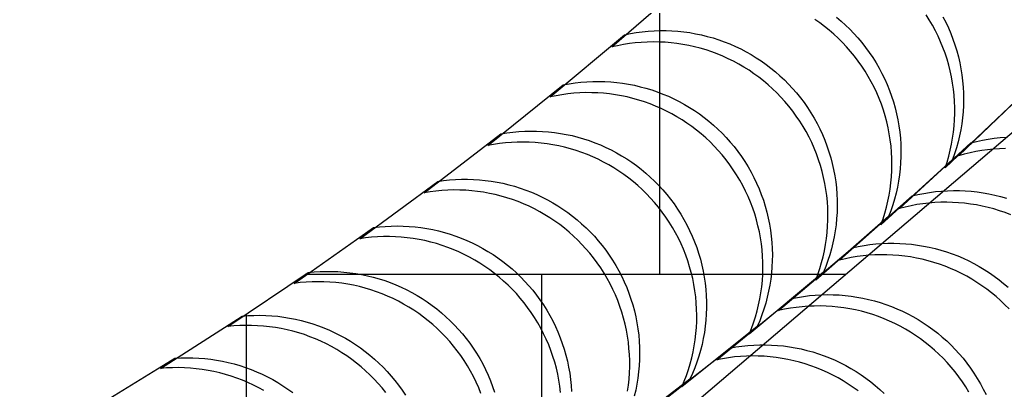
# Model space of a CAD drawing. Header units: metres. Extents: x -22.9 to 22.9, y -22.9 to 22.9.
# Drawn here: x 9.5 to 14.59, y -16.9 to -14.99 of the extents above; entities that cross this region are included whole.
import ezdxf

# ---------------------------------------------------------------- set-up
doc = ezdxf.new("R2010")
doc.units = ezdxf.units.M
for name, color, linetype in [('OBSERVED_CIRCULAR_SCAN', 3, 'Continuous'), ('SCAN_FOOTPRINTS', 5, 'Continuous'), ('TANK_BOUNDARY', 7, 'Continuous')]:
    doc.layers.add(name, color=color, linetype=linetype)

msp = doc.modelspace()

# ---------------------------------------------------------------- linework, layer by layer
at = {"layer": 'OBSERVED_CIRCULAR_SCAN'}
for p, q in [((12.8016, -14.9148), (12.8016, -16.3068)), ((12.5798, -17.3146), (15.1335, -15.1335)), ((13.7597, -16.3068), (10.9724, -16.3068)), ((12.192, -16.3068), (12.192, -17.4103)), ((10.668, -16.5119), (10.668, -18.3838))]:
    msp.add_line(p, q, dxfattribs=at)
at = {"layer": 'SCAN_FOOTPRINTS'}
for points in [[(13.7147, -14.9762), (13.7382, -14.9961), (13.7611, -15.0167), (13.7833, -15.038), (13.8047, -15.0602), (13.8253, -15.083), (13.8458, -15.1073), (13.8654, -15.1323), (13.8841, -15.158), (13.9019, -15.1844), (13.9188, -15.2113), (13.9347, -15.2389), (13.9496, -15.2669), (13.9635, -15.2955), (13.9764, -15.3246), (13.9882, -15.3541), (13.999, -15.3839), (14.0088, -15.4142), (14.0175, -15.4448), (14.025, -15.4757), (14.0315, -15.5068), (14.0369, -15.5381), (14.0412, -15.5696), (14.0444, -15.6012), (14.0464, -15.6329), (14.0473, -15.6647), (14.0471, -15.6965), (14.0458, -15.7283), (14.0434, -15.7599), (14.0398, -15.7915), (14.0351, -15.823), (14.0294, -15.8542), (14.0225, -15.8853), (14.0145, -15.916), (14.0055, -15.9465), (13.9953, -15.9766), (13.9841, -16.0064), (13.6075, -16.3352), (13.6075, -16.3352), (13.6187, -16.3055), (13.6288, -16.2754), (13.6379, -16.2449), (13.6458, -16.2141), (13.6527, -16.1831), (13.6585, -16.1518), (13.6632, -16.1204), (13.6667, -16.0888), (13.6692, -16.0571), (13.6705, -16.0254), (13.6707, -15.9936), (13.6698, -15.9618), (13.6677, -15.9301), (13.6646, -15.8984), (13.6603, -15.867), (13.6549, -15.8356), (13.6484, -15.8045), (13.6408, -15.7736), (13.6322, -15.7431), (13.6224, -15.7128), (13.6116, -15.6829), (13.5997, -15.6534), (13.5869, -15.6244), (13.573, -15.5958), (13.558, -15.5677), (13.5422, -15.5402), (13.5253, -15.5132), (13.5075, -15.4869), (13.4888, -15.4612), (13.4692, -15.4362), (13.4487, -15.4119), (13.4281, -15.389), (13.4066, -15.3669), (13.3845, -15.3455), (13.3616, -15.3249), (13.338, -15.3051), (13.3138, -15.2861), (13.2889, -15.2679), (13.2634, -15.2506), (13.2374, -15.2342), (13.2108, -15.2187), (13.1837, -15.2041), (13.1561, -15.1905), (13.128, -15.1778), (13.0996, -15.166), (13.0707, -15.1553), (13.0415, -15.1455), (13.012, -15.1367), (12.9822, -15.129), (12.9521, -15.1223), (12.9219, -15.1166), (12.8914, -15.1119), (12.8608, -15.1083), (12.8302, -15.1058), (12.7994, -15.1043), (12.7686, -15.1038), (12.7378, -15.1044), (12.7071, -15.1061), (12.6764, -15.1088), (12.6458, -15.1125), (12.6154, -15.1173), (12.5852, -15.1232), (12.5552, -15.13), (12.9318, -14.8012)], [(14.2642, -14.9734), (14.2787, -15.0017), (14.2922, -15.0305), (14.3046, -15.0597), (14.3161, -15.0894), (14.3264, -15.1194), (14.3357, -15.1498), (14.344, -15.1805), (14.3511, -15.2115), (14.3571, -15.2427), (14.3621, -15.2741), (14.3659, -15.3057), (14.3686, -15.3373), (14.3702, -15.3691), (14.3706, -15.4009), (14.37, -15.4326), (14.3682, -15.4644), (14.3653, -15.496), (14.3613, -15.5276), (14.3561, -15.5589), (14.3499, -15.5901), (14.3426, -15.621), (14.3342, -15.6517), (14.3247, -15.682), (14.3141, -15.712), (13.9444, -16.0486), (13.9444, -16.0486), (13.955, -16.0186), (13.9645, -15.9883), (13.9729, -15.9577), (13.9802, -15.9267), (13.9864, -15.8956), (13.9916, -15.8642), (13.9956, -15.8327), (13.9985, -15.801), (14.0003, -15.7693), (14.0009, -15.7375), (14.0005, -15.7057), (13.9989, -15.674), (13.9962, -15.6423), (13.9924, -15.6107), (13.9874, -15.5793), (13.9814, -15.5481), (13.9743, -15.5171), (13.966, -15.4864), (13.9567, -15.4561), (13.9464, -15.426), (13.9349, -15.3963), (13.9225, -15.3671), (13.909, -15.3383), (13.8945, -15.31), (13.879, -15.2823), (13.8625, -15.2551), (13.8451, -15.2285), (13.8268, -15.2025), (13.8075, -15.1772), (13.7874, -15.1526), (13.7664, -15.1288), (13.7453, -15.1063), (13.7234, -15.0847), (13.7008, -15.0638), (13.6775, -15.0436), (13.6535, -15.0243), (13.6289, -15.0058), (13.6037, -14.9882)], [(14.6379, -15.4108), (14.2753, -15.7551), (14.2753, -15.7551), (14.2852, -15.7249), (14.2941, -15.6943), (14.3018, -15.6635), (14.3085, -15.6324), (14.3141, -15.6011), (14.3186, -15.5697), (14.3219, -15.5381), (14.3242, -15.5064), (14.3253, -15.4746), (14.3253, -15.4428), (14.3242, -15.411), (14.3219, -15.3793), (14.3186, -15.3477), (14.3141, -15.3163), (14.3085, -15.285), (14.3018, -15.2539), (14.294, -15.2231), (14.2852, -15.1925), (14.2752, -15.1624), (14.2643, -15.1325), (14.2522, -15.1031), (14.2391, -15.0741), (14.225, -15.0456), (14.21, -15.0177), (14.1939, -14.9902), (14.1769, -14.9634)], [(14.5871, -15.6553), (14.5563, -15.6562), (14.5256, -15.6583), (14.4949, -15.6613), (14.4644, -15.6654), (14.4341, -15.6706), (14.4039, -15.6768), (14.374, -15.684), (14.3443, -15.6922), (14.7054, -15.3464)], [(12.6366, -16.9099), (12.641, -16.8785), (12.6443, -16.8469), (12.6465, -16.8151), (12.6475, -16.7834), (12.6475, -16.7516), (12.6463, -16.7198), (12.644, -16.6881), (12.6406, -16.6565), (12.636, -16.6251), (12.6304, -16.5938), (12.6236, -16.5627), (12.6158, -16.5319), (12.6069, -16.5014), (12.5969, -16.4712), (12.5858, -16.4414), (12.5737, -16.412), (12.5606, -16.3831), (12.5465, -16.3546), (12.5313, -16.3267), (12.5152, -16.2993), (12.4981, -16.2725), (12.4801, -16.2463), (12.4612, -16.2207), (12.442, -16.1966), (12.422, -16.1732), (12.4012, -16.1505), (12.3797, -16.1285), (12.3574, -16.1073), (12.3344, -16.0868), (12.3107, -16.0671), (12.2864, -16.0483), (12.2614, -16.0303), (12.2358, -16.0131), (12.2096, -15.9969), (12.183, -15.9815), (12.1557, -15.9671), (12.1281, -15.9536), (12.0999, -15.941), (12.0714, -15.9295), (12.0425, -15.9189), (12.0132, -15.9093), (11.9837, -15.9007), (11.9538, -15.8932), (11.9237, -15.8866), (11.8934, -15.8811), (11.8629, -15.8766), (11.8323, -15.8732), (11.8016, -15.8709), (11.7709, -15.8695), (11.7401, -15.8693), (11.7093, -15.87), (11.6786, -15.8719), (11.6479, -15.8748), (11.6174, -15.8787), (11.587, -15.8837), (11.9834, -15.579), (11.9834, -15.579), (12.0138, -15.574), (12.0443, -15.5701), (12.075, -15.5672), (12.1057, -15.5653), (12.1365, -15.5645), (12.1673, -15.5648), (12.1981, -15.5661), (12.2288, -15.5685), (12.2594, -15.5719), (12.2898, -15.5764), (12.3201, -15.5819), (12.3502, -15.5884), (12.3801, -15.596), (12.4096, -15.6046), (12.4389, -15.6142), (12.4678, -15.6248), (12.4964, -15.6363), (12.5245, -15.6489), (12.5522, -15.6623), (12.5794, -15.6768), (12.6061, -15.6921), (12.6322, -15.7084), (12.6578, -15.7255), (12.6828, -15.7435), (12.7071, -15.7624), (12.7308, -15.7821), (12.7538, -15.8025), (12.7761, -15.8238), (12.7976, -15.8458), (12.8184, -15.8685), (12.8384, -15.8919), (12.8576, -15.916), (12.8765, -15.9415), (12.8945, -15.9677), (12.9116, -15.9945), (12.9277, -16.0219), (12.9429, -16.0499), (12.957, -16.0784), (12.9701, -16.1073), (12.9822, -16.1367), (12.9933, -16.1665), (13.0033, -16.1967), (13.0122, -16.2272), (13.02, -16.258), (13.0268, -16.2891), (13.0324, -16.3203), (13.037, -16.3518), (13.0404, -16.3834), (13.0427, -16.4151), (13.0439, -16.4469), (13.044, -16.4786), (13.0429, -16.5104), (13.0407, -16.5421), (13.0374, -16.5737), (13.033, -16.6052), (13.0275, -16.6365), (13.0208, -16.6676), (13.0131, -16.6984), (13.0043, -16.729), (12.9944, -16.7592), (12.9835, -16.789), (12.9715, -16.8185), (12.9585, -16.8475), (12.5621, -17.1522)], [(14.6141, -15.9973), (14.5853, -15.9864), (14.5562, -15.9764), (14.5267, -15.9674), (14.497, -15.9594), (14.467, -15.9525), (14.4367, -15.9466), (14.4063, -15.9417), (14.3758, -15.9379), (14.3451, -15.9351), (14.3144, -15.9333), (14.2836, -15.9327), (14.2528, -15.933), (14.222, -15.9345), (14.1913, -15.9369), (14.1608, -15.9405), (14.1303, -15.945), (14.1, -15.9506), (14.07, -15.9573), (14.0401, -15.9649), (14.4078, -15.6261), (14.4078, -15.6261), (14.4376, -15.6184), (14.4677, -15.6118), (14.498, -15.6062), (14.5284, -15.6016), (14.559, -15.5981), (14.5897, -15.5956)], [(12.2913, -16.9159), (12.2874, -16.8843), (12.2824, -16.8529), (12.2763, -16.8217), (12.2691, -16.7908), (12.2609, -16.7601), (12.2515, -16.7297), (12.2411, -16.6997), (12.2296, -16.6701), (12.2171, -16.6408), (12.2035, -16.6121), (12.189, -16.5838), (12.1734, -16.5561), (12.1569, -16.5289), (12.1394, -16.5024), (12.121, -16.4765), (12.1024, -16.452), (12.0829, -16.4281), (12.0626, -16.405), (12.0415, -16.3826), (12.0196, -16.3609), (11.9971, -16.3399), (11.9738, -16.3197), (11.9498, -16.3004), (11.9252, -16.2819), (11.9, -16.2642), (11.8742, -16.2474), (11.8478, -16.2315), (11.8209, -16.2165), (11.7935, -16.2024), (11.7657, -16.1893), (11.7374, -16.1772), (11.7087, -16.166), (11.6797, -16.1558), (11.6503, -16.1466), (11.6206, -16.1384), (11.5906, -16.1312), (11.5605, -16.1251), (11.5301, -16.12), (11.4996, -16.1159), (11.4689, -16.1129), (11.4382, -16.111), (11.4074, -16.1101), (11.3766, -16.1102), (11.3458, -16.1114), (11.3151, -16.1137), (11.2845, -16.117), (11.254, -16.1213), (11.6567, -15.8249), (11.6567, -15.8249), (11.6872, -15.8205), (11.7178, -15.8172), (11.7485, -15.815), (11.7793, -15.8138), (11.8101, -15.8137), (11.8409, -15.8146), (11.8716, -15.8165), (11.9022, -15.8195), (11.9328, -15.8236), (11.9631, -15.8287), (11.9933, -15.8348), (12.0232, -15.842), (12.0529, -15.8502), (12.0823, -15.8594), (12.1114, -15.8696), (12.1401, -15.8808), (12.1684, -15.8929), (12.1962, -15.906), (12.2236, -15.9201), (12.2505, -15.9351), (12.2769, -15.951), (12.3027, -15.9678), (12.3279, -15.9855), (12.3525, -16.004), (12.3764, -16.0233), (12.3997, -16.0435), (12.4223, -16.0644), (12.4441, -16.0861), (12.4652, -16.1086), (12.4855, -16.1317), (12.505, -16.1556), (12.5237, -16.18), (12.5421, -16.206), (12.5596, -16.2325), (12.5761, -16.2597), (12.5916, -16.2874), (12.6062, -16.3157), (12.6197, -16.3444), (12.6322, -16.3736), (12.6437, -16.4033), (12.6542, -16.4333), (12.6635, -16.4637), (12.6718, -16.4944), (12.679, -16.5253), (12.6851, -16.5565), (12.6901, -16.5879), (12.694, -16.6195), (12.6967, -16.6511), (12.6984, -16.6829), (12.6989, -16.7147), (12.6983, -16.7464), (12.6966, -16.7782), (12.6938, -16.8098), (12.6898, -16.8414), (12.6847, -16.8728), (12.6786, -16.9039), (12.6713, -16.9349)], [(14.6056, -16.4841), (14.584, -16.4622), (14.5617, -16.441), (14.5387, -16.4205), (14.515, -16.4009), (14.4906, -16.3821), (14.4656, -16.3641), (14.44, -16.347), (14.4138, -16.3308), (14.3871, -16.3155), (14.3599, -16.3011), (14.3322, -16.2877), (14.304, -16.2752), (14.2754, -16.2636), (14.2465, -16.2531), (14.2172, -16.2436), (14.1877, -16.235), (14.1578, -16.2275), (14.1277, -16.221), (14.0974, -16.2155), (14.0669, -16.2111), (14.0363, -16.2078), (14.0056, -16.2054), (13.9748, -16.2042), (13.944, -16.2039), (13.9133, -16.2048), (13.8825, -16.2067), (13.8519, -16.2096), (13.8213, -16.2136), (13.791, -16.2186), (13.7608, -16.2247), (13.7308, -16.2318), (14.1049, -15.9001), (14.1049, -15.9001), (14.1349, -15.893), (14.1651, -15.8869), (14.1955, -15.8819), (14.226, -15.8779), (14.2567, -15.875), (14.2874, -15.8731), (14.3182, -15.8722), (14.349, -15.8725), (14.3797, -15.8737), (14.4104, -15.8761), (14.441, -15.8794), (14.4715, -15.8838), (14.5018, -15.8893), (14.5319, -15.8958), (14.5618, -15.9033), (14.5914, -15.9119)], [(11.8801, -16.9209), (11.8682, -16.8914), (11.8553, -16.8624), (11.8413, -16.8338), (11.8263, -16.8058), (11.8104, -16.7783), (11.7935, -16.7514), (11.7756, -16.7251), (11.7575, -16.7002), (11.7385, -16.676), (11.7187, -16.6524), (11.698, -16.6295), (11.6767, -16.6074), (11.6545, -16.586), (11.6317, -16.5653), (11.6081, -16.5455), (11.5839, -16.5264), (11.5591, -16.5082), (11.5336, -16.4909), (11.5076, -16.4745), (11.481, -16.4589), (11.4539, -16.4443), (11.4263, -16.4306), (11.3983, -16.4178), (11.3699, -16.4061), (11.341, -16.3953), (11.3118, -16.3855), (11.2823, -16.3767), (11.2525, -16.3689), (11.2225, -16.3621), (11.1922, -16.3564), (11.1618, -16.3517), (11.1312, -16.348), (11.1005, -16.3454), (11.0698, -16.3439), (11.039, -16.3434), (11.0082, -16.344), (10.9775, -16.3456), (10.9468, -16.3482), (10.9162, -16.3519), (11.325, -16.064), (11.325, -16.064), (11.3555, -16.0603), (11.3862, -16.0576), (11.417, -16.056), (11.4477, -16.0554), (11.4785, -16.0559), (11.5093, -16.0575), (11.54, -16.0601), (11.5705, -16.0637), (11.601, -16.0684), (11.6312, -16.0741), (11.6613, -16.0809), (11.6911, -16.0887), (11.7206, -16.0975), (11.7498, -16.1073), (11.7786, -16.1181), (11.8071, -16.1299), (11.8351, -16.1426), (11.8627, -16.1563), (11.8898, -16.1709), (11.9163, -16.1865), (11.9424, -16.2029), (11.9678, -16.2203), (11.9927, -16.2385), (12.0169, -16.2575), (12.0404, -16.2773), (12.0633, -16.298), (12.0854, -16.3194), (12.1068, -16.3415), (12.1274, -16.3644), (12.1472, -16.388), (12.1662, -16.4122), (12.1844, -16.4371), (12.2022, -16.4634), (12.2191, -16.4903), (12.2351, -16.5178), (12.2501, -16.5458), (12.264, -16.5744), (12.277, -16.6034), (12.2889, -16.6329), (12.2997, -16.6628), (12.3095, -16.693), (12.3183, -16.7236), (12.3259, -16.7544), (12.3325, -16.7855), (12.3379, -16.8168), (12.3423, -16.8483), (12.3455, -16.88), (12.3476, -16.9117)], [(14.3985, -16.9142), (14.382, -16.8871), (14.3645, -16.8605), (14.3461, -16.8346), (14.3268, -16.8094), (14.3066, -16.7848), (14.2862, -16.7617), (14.2651, -16.7394), (14.2431, -16.7177), (14.2205, -16.6968), (14.1972, -16.6768), (14.1732, -16.6575), (14.1485, -16.639), (14.1232, -16.6214), (14.0974, -16.6047), (14.0709, -16.5889), (14.044, -16.574), (14.0166, -16.56), (13.9887, -16.547), (13.9603, -16.5349), (13.9316, -16.5238), (13.9025, -16.5137), (13.8731, -16.5046), (13.8434, -16.4965), (13.8134, -16.4895), (13.7832, -16.4834), (13.7528, -16.4784), (13.7223, -16.4744), (13.6917, -16.4715), (13.6609, -16.4697), (13.6301, -16.4689), (13.5993, -16.4691), (13.5686, -16.4704), (13.5379, -16.4727), (13.5073, -16.4761), (13.4768, -16.4806), (13.4465, -16.4861), (13.4164, -16.4926), (13.7968, -16.1681), (13.7968, -16.1681), (13.8269, -16.1616), (13.8572, -16.1561), (13.8877, -16.1517), (13.9183, -16.1483), (13.949, -16.1459), (13.9798, -16.1446), (14.0106, -16.1444), (14.0414, -16.1452), (14.0721, -16.1471), (14.1027, -16.15), (14.1333, -16.154), (14.1637, -16.159), (14.1939, -16.165), (14.2238, -16.1721), (14.2535, -16.1802), (14.283, -16.1893), (14.312, -16.1994), (14.3408, -16.2105), (14.3691, -16.2225), (14.397, -16.2356), (14.4244, -16.2495), (14.4514, -16.2645), (14.4778, -16.2803), (14.5037, -16.297), (14.5289, -16.3146), (14.5536, -16.333), (14.5776, -16.3523), (14.6009, -16.3724)], [(11.389, -16.9166), (11.3697, -16.8926), (11.3496, -16.8693), (11.3286, -16.8467), (11.307, -16.8248), (11.2845, -16.8037), (11.2614, -16.7834), (11.2376, -16.7638), (11.2131, -16.7451), (11.1881, -16.7273), (11.1624, -16.7103), (11.1361, -16.6942), (11.1093, -16.679), (11.0821, -16.6647), (11.0543, -16.6514), (11.0261, -16.6391), (10.9975, -16.6277), (10.9685, -16.6172), (10.9392, -16.6078), (10.9096, -16.5994), (10.8797, -16.592), (10.8495, -16.5857), (10.8192, -16.5804), (10.7887, -16.5761), (10.7581, -16.5728), (10.7274, -16.5707), (10.6966, -16.5695), (10.6658, -16.5694), (10.635, -16.5704), (10.6043, -16.5724), (10.5737, -16.5755), (10.9883, -16.2961), (10.9883, -16.2961), (11.019, -16.293), (11.0497, -16.291), (11.0805, -16.29), (11.1113, -16.2901), (11.142, -16.2912), (11.1727, -16.2934), (11.2034, -16.2967), (11.2339, -16.301), (11.2642, -16.3063), (11.2943, -16.3126), (11.3242, -16.32), (11.3538, -16.3284), (11.3832, -16.3378), (11.4121, -16.3483), (11.4407, -16.3596), (11.4689, -16.372), (11.4967, -16.3853), (11.524, -16.3996), (11.5508, -16.4148), (11.577, -16.4309), (11.6027, -16.4479), (11.6278, -16.4657), (11.6523, -16.4844), (11.6761, -16.504), (11.6992, -16.5243), (11.7216, -16.5454), (11.7433, -16.5673), (11.7642, -16.5899), (11.7843, -16.6132), (11.8037, -16.6371), (11.8222, -16.6618), (11.8398, -16.687), (11.8571, -16.7137), (11.8734, -16.7409), (11.8888, -16.7688), (11.9032, -16.7971), (11.9166, -16.826), (11.9289, -16.8552), (11.9402, -16.885), (11.9504, -16.915)], [(13.8262, -16.9078), (13.8013, -16.8897), (13.7757, -16.8725), (13.7496, -16.8562), (13.723, -16.8408), (13.6958, -16.8263), (13.6682, -16.8127), (13.6401, -16.8001), (13.6116, -16.7884), (13.5827, -16.7778), (13.5534, -16.7681), (13.5239, -16.7595), (13.4941, -16.7518), (13.464, -16.7452), (13.4337, -16.7396), (13.4032, -16.7351), (13.3726, -16.7316), (13.342, -16.7291), (13.3112, -16.7277), (13.2804, -16.7273), (13.2496, -16.7281), (13.2189, -16.7298), (13.1882, -16.7326), (13.1577, -16.7365), (13.1273, -16.7414), (13.097, -16.7473), (13.4836, -16.4302), (13.4836, -16.4302), (13.5139, -16.4243), (13.5443, -16.4194), (13.5748, -16.4155), (13.6055, -16.4127), (13.6362, -16.411), (13.667, -16.4103), (13.6978, -16.4106), (13.7286, -16.412), (13.7592, -16.4145), (13.7898, -16.418), (13.8203, -16.4225), (13.8506, -16.4281), (13.8807, -16.4347), (13.9105, -16.4424), (13.94, -16.451), (13.9693, -16.4607), (13.9982, -16.4714), (14.0267, -16.483), (14.0548, -16.4956), (14.0824, -16.5092), (14.1096, -16.5237), (14.1362, -16.5391), (14.1623, -16.5554), (14.1879, -16.5726), (14.2128, -16.5907), (14.2371, -16.6096), (14.2607, -16.6294), (14.2837, -16.6499), (14.3059, -16.6712), (14.3274, -16.6933), (14.3481, -16.716), (14.3681, -16.7395), (14.3878, -16.7644), (14.4066, -16.79), (14.4245, -16.8163), (14.4415, -16.8432), (14.4575, -16.8706), (14.4725, -16.8986), (14.4866, -16.9272)], [(10.76, -16.9065), (10.733, -16.8917), (10.7055, -16.8778), (10.6776, -16.8648), (10.6492, -16.8528), (10.6204, -16.8418), (10.5913, -16.8318), (10.5619, -16.8228), (10.5321, -16.8148), (10.5021, -16.8078), (10.4719, -16.8019), (10.4415, -16.7969), (10.411, -16.7931), (10.3803, -16.7902), (10.3496, -16.7885), (10.3188, -16.7877), (10.288, -16.7881), (10.2572, -16.7895), (10.2266, -16.7919), (10.6469, -16.5212), (10.6469, -16.5212), (10.6776, -16.5187), (10.7084, -16.5173), (10.7392, -16.517), (10.77, -16.5177), (10.8007, -16.5195), (10.8314, -16.5223), (10.8619, -16.5262), (10.8923, -16.5311), (10.9225, -16.5371), (10.9525, -16.5441), (10.9822, -16.5521), (11.0117, -16.5611), (11.0408, -16.5711), (11.0696, -16.5821), (11.0979, -16.5941), (11.1259, -16.6071), (11.1533, -16.621), (11.1803, -16.6358), (11.2068, -16.6515), (11.2327, -16.6682), (11.258, -16.6857), (11.2827, -16.7041), (11.3068, -16.7233), (11.3302, -16.7433), (11.3529, -16.7641), (11.3749, -16.7857), (11.3961, -16.808), (11.4165, -16.831), (11.4362, -16.8547), (11.455, -16.8791), (11.473, -16.9041), (11.4901, -16.9297)], [(12.7729, -16.9959), (13.1655, -16.6863), (13.1655, -16.6863), (13.1958, -16.6809), (13.2263, -16.6766), (13.2569, -16.6733), (13.2876, -16.6711), (13.3184, -16.6699), (13.3492, -16.6698), (13.38, -16.6708), (13.4107, -16.6728), (13.4413, -16.6758), (13.4719, -16.6799), (13.5022, -16.685), (13.5324, -16.6912), (13.5623, -16.6984), (13.592, -16.7066), (13.6214, -16.7158), (13.6504, -16.7261), (13.6791, -16.7373), (13.7074, -16.7495), (13.7352, -16.7626), (13.7626, -16.7767), (13.7895, -16.7917), (13.8158, -16.8077), (13.8416, -16.8245), (13.8668, -16.8422), (13.8914, -16.8607), (13.9153, -16.8801), (13.9386, -16.9003), (13.9611, -16.9213)], [(9.875, -17.001), (10.3009, -16.7391), (10.3009, -16.7391), (10.3317, -16.7373), (10.3624, -16.7365), (10.3932, -16.7369), (10.424, -16.7382), (10.4547, -16.7406), (10.4853, -16.7441), (10.5158, -16.7486), (10.546, -16.7542), (10.5761, -16.7607), (10.606, -16.7683), (10.6355, -16.777), (10.6648, -16.7866), (10.6937, -16.7972), (10.7222, -16.8088), (10.7503, -16.8214), (10.778, -16.8349), (10.8051, -16.8494), (10.8318, -16.8648), (10.8579, -16.8811), (10.8835, -16.8983), (10.9085, -16.9163)]]:
    msp.add_lwpolyline(points, dxfattribs=at)
for points in [[(12.6211, -15.067), (12.6512, -15.0608), (12.6816, -15.0555), (12.7121, -15.0514), (12.7427, -15.0483), (12.7735, -15.0462), (12.8042, -15.0452), (12.835, -15.0452), (12.8658, -15.0463), (12.8965, -15.0485), (12.9271, -15.0517), (12.9576, -15.0559), (12.988, -15.0612), (13.0181, -15.0675), (13.048, -15.0749), (13.0777, -15.0832), (13.107, -15.0926), (13.136, -15.103), (13.1646, -15.1143), (13.1928, -15.1266), (13.2206, -15.1399), (13.2479, -15.1542), (13.2747, -15.1693), (13.301, -15.1854), (13.3267, -15.2023), (13.3518, -15.2201), (13.3763, -15.2388), (13.4001, -15.2583), (13.4233, -15.2786), (13.4457, -15.2997), (13.4674, -15.3215), (13.4884, -15.3441), (13.5086, -15.3674), (13.5285, -15.3921), (13.5476, -15.4175), (13.5658, -15.4436), (13.583, -15.4703), (13.5993, -15.4976), (13.6146, -15.5254), (13.629, -15.5538), (13.6423, -15.5827), (13.6545, -15.612), (13.6658, -15.6417), (13.676, -15.6719), (13.6851, -15.7023), (13.6931, -15.7331), (13.7001, -15.7641), (13.7059, -15.7953), (13.7106, -15.8268), (13.7143, -15.8583), (13.7168, -15.89), (13.7181, -15.9218), (13.7184, -15.9536), (13.7176, -15.9853), (13.7156, -16.0171), (13.7125, -16.0487), (13.7083, -16.0802), (13.7029, -16.1115), (13.6965, -16.1427), (13.689, -16.1735), (13.6804, -16.2041), (13.6707, -16.2344), (13.6599, -16.2643), (13.6481, -16.2938), (13.2647, -16.6148), (13.2647, -16.6148), (13.2765, -16.5853), (13.2873, -16.5554), (13.297, -16.5251), (13.3056, -16.4945), (13.3131, -16.4636), (13.3195, -16.4325), (13.3249, -16.4011), (13.3291, -16.3696), (13.3322, -16.338), (13.3342, -16.3063), (13.335, -16.2745), (13.3348, -16.2427), (13.3334, -16.211), (13.3309, -16.1793), (13.3272, -16.1477), (13.3225, -16.1163), (13.3167, -16.085), (13.3097, -16.054), (13.3017, -16.0233), (13.2926, -15.9928), (13.2824, -15.9627), (13.2712, -15.933), (13.2589, -15.9036), (13.2456, -15.8748), (13.2312, -15.8464), (13.2159, -15.8185), (13.1996, -15.7913), (13.1824, -15.7645), (13.1642, -15.7385), (13.1451, -15.713), (13.1252, -15.6883), (13.105, -15.6651), (13.084, -15.6425), (13.0623, -15.6206), (13.0399, -15.5996), (13.0167, -15.5793), (12.9929, -15.5598), (12.9684, -15.5411), (12.9433, -15.5233), (12.9176, -15.5063), (12.8913, -15.4903), (12.8645, -15.4751), (12.8372, -15.4609), (12.8094, -15.4476), (12.7812, -15.4353), (12.7526, -15.4239), (12.7236, -15.4135), (12.6943, -15.4042), (12.6646, -15.3958), (12.6347, -15.3885), (12.6046, -15.3821), (12.5743, -15.3769), (12.5438, -15.3726), (12.5131, -15.3694), (12.4824, -15.3673), (12.4516, -15.3662), (12.4208, -15.3661), (12.3901, -15.3672), (12.3593, -15.3692), (12.3287, -15.3723), (12.2982, -15.3765), (12.2678, -15.3817), (12.2377, -15.3879), (12.6211, -15.067)], [(12.3049, -15.3263), (12.3352, -15.3207), (12.3656, -15.3161), (12.3962, -15.3126), (12.4269, -15.3101), (12.4577, -15.3087), (12.4885, -15.3083), (12.5193, -15.309), (12.55, -15.3107), (12.5807, -15.3135), (12.6112, -15.3173), (12.6416, -15.3222), (12.6718, -15.3281), (12.7018, -15.3351), (12.7316, -15.343), (12.761, -15.352), (12.7902, -15.362), (12.8189, -15.373), (12.8473, -15.3849), (12.8753, -15.3978), (12.9028, -15.4117), (12.9298, -15.4265), (12.9563, -15.4422), (12.9822, -15.4588), (13.0075, -15.4763), (13.0323, -15.4946), (13.0564, -15.5138), (13.0798, -15.5338), (13.1025, -15.5546), (13.1245, -15.5761), (13.1458, -15.5984), (13.1663, -15.6214), (13.1859, -15.6451), (13.2054, -15.6702), (13.2239, -15.696), (13.2416, -15.7225), (13.2583, -15.7495), (13.274, -15.7772), (13.2887, -15.8053), (13.3024, -15.834), (13.3151, -15.8631), (13.3268, -15.8927), (13.3374, -15.9227), (13.347, -15.953), (13.3555, -15.9836), (13.3628, -16.0145), (13.3691, -16.0457), (13.3743, -16.077), (13.3784, -16.1086), (13.3814, -16.1402), (13.3832, -16.1719), (13.3839, -16.2037), (13.3835, -16.2355), (13.382, -16.2673), (13.3794, -16.2989), (13.3756, -16.3305), (13.3708, -16.3619), (13.3648, -16.3931), (13.3577, -16.4241), (13.3495, -16.4548), (13.3403, -16.4852), (13.33, -16.5153), (13.3186, -16.545), (13.3062, -16.5743), (12.9162, -16.8872), (12.9162, -16.8872), (12.9286, -16.8579), (12.94, -16.8282), (12.9503, -16.7981), (12.9595, -16.7677), (12.9677, -16.737), (12.9748, -16.706), (12.9808, -16.6748), (12.9856, -16.6434), (12.9894, -16.6118), (12.992, -16.5802), (12.9936, -16.5484), (12.994, -16.5166), (12.9932, -16.4848), (12.9914, -16.4531), (12.9884, -16.4215), (12.9843, -16.3899), (12.9792, -16.3586), (12.9729, -16.3274), (12.9655, -16.2965), (12.957, -16.2659), (12.9474, -16.2356), (12.9368, -16.2056), (12.9251, -16.176), (12.9124, -16.1469), (12.8987, -16.1182), (12.884, -16.0901), (12.8683, -16.0624), (12.8516, -16.0354), (12.834, -16.0089), (12.8154, -15.9831), (12.7959, -15.958), (12.7763, -15.9343), (12.7558, -15.9113), (12.7345, -15.889), (12.7125, -15.8675), (12.6898, -15.8467), (12.6664, -15.8267), (12.6423, -15.8075), (12.6176, -15.7892), (12.5922, -15.7717), (12.5663, -15.7551), (12.5398, -15.7394), (12.5128, -15.7246), (12.4853, -15.7107), (12.4573, -15.6978), (12.429, -15.6859), (12.4002, -15.6749), (12.3711, -15.6649), (12.3416, -15.6559), (12.3119, -15.648), (12.2819, -15.641), (12.2516, -15.6351), (12.2212, -15.6302), (12.1907, -15.6264), (12.16, -15.6236), (12.1293, -15.6219), (12.0985, -15.6212), (12.0677, -15.6216), (12.0369, -15.623), (12.0062, -15.6255), (11.9756, -15.629), (11.9452, -15.6336), (11.9149, -15.6392), (12.3049, -15.3263)]]:
    msp.add_lwpolyline(points, close=True, dxfattribs=at)
at = {"layer": 'TANK_BOUNDARY'}
msp.add_circle((0, 0), 22.86, dxfattribs=at)

doc.saveas('drawing.dxf')
